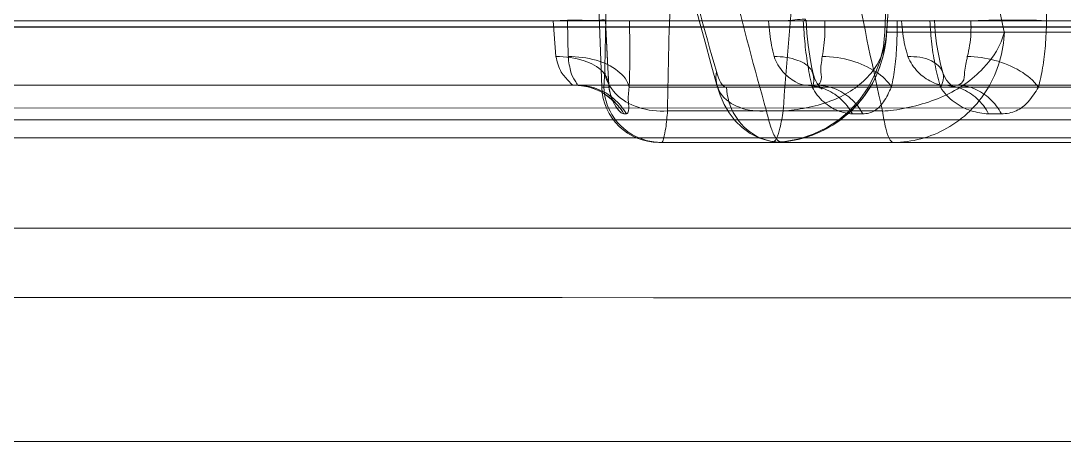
# Model space of a CAD drawing. Header units: millimetres. Extents: x 6110 to 6704, y -2661 to -1821.
# Drawn here: x 6488.899 to 6490.266, y -2148.433 to -2147.881 of the extents above; entities that cross this region are included whole.
import ezdxf

# ---------------------------------------------------------------- set-up
doc = ezdxf.new("R2010")
doc.units = ezdxf.units.MM
doc.header["$LTSCALE"] = 0.1
doc.layers.get('0').update_dxf_attribs({"lineweight": 15})

msp = doc.modelspace()

# ---------------------------------------------------------------- linework, layer by layer
for p, q in [((6490.0578, -2147.1349), (6490.0312, -2147.8953)), ((6490.243, -2147.8806), (6490.2372, -2147.528)), ((6489.6603, -2147.9677), (6489.645, -2147.53)), ((6471.7947, -2147.8806), (6493.7486, -2147.8806)), ((6472.0234, -2147.8807), (6492.4169, -2147.8806)), ((6489.6003, -2147.9275), (6489.5968, -2147.8806)), ((6489.6156, -2147.8806), (6489.6163, -2147.9275)), ((6489.6698, -2147.9677), (6489.6652, -2147.8805)), ((6518.5854, -2147.8886), (6471.5393, -2147.8886)), ((6474.0236, -2147.8887), (6510.2139, -2147.8887)), ((6490.0335, -2147.8953), (6490.6747, -2147.8952)), ((6490.425, -2147.8953), (6490.1878, -2147.8952)), ((6489.6632, -2147.9677), (6489.6644, -2147.9471)), ((6493.6696, -2147.965), (6471.7803, -2147.965)), ((6489.6603, -2147.9677), (6489.6698, -2147.9677)), ((6489.6962, -2147.9677), (6490.5521, -2147.9677)), ((6486.8587, -2147.9956), (6492.254, -2147.9938)), ((6489.6891, -2148.0025), (6489.6926, -2148.0025)), ((6489.7465, -2147.9988), (6490.0282, -2147.9988)), ((6490.0023, -2148.0025), (6489.9887, -2148.0025)), ((6490.1671, -2148.0025), (6490.1839, -2148.0025)), ((6494.9423, -2148.0104), (6485.0696, -2148.0104)), ((6486.7943, -2148.0105), (6494.9424, -2148.0106)), ((6495.0623, -2148.034), (6485.068, -2148.0341)), ((6485.0682, -2148.0341), (6495.0617, -2148.0341)), ((6493.5221, -2148.04), (6489.7352, -2148.04)), ((6505.0626, -2148.1525), (6485.0622, -2148.1525)), ((6489.2118, -2148.2436), (6486.2528, -2148.2435)), ((6489.5378, -2148.2436), (6489.2118, -2148.2436)), ((6489.5872, -2148.2436), (6489.5378, -2148.2436)), ((6489.6083, -2148.2436), (6489.5872, -2148.2436)), ((6489.7283, -2148.2437), (6489.6083, -2148.2436)), ((6489.8341, -2148.2437), (6489.7283, -2148.2437)), ((6490.4378, -2148.2437), (6489.8341, -2148.2437)), ((6495.0623, -2148.4331), (6486.4583, -2148.4317))]:
    msp.add_line(p, q)
for points in [[(6490.0333, -2147.9), (6490.0352, -2147.8731), (6490.0372, -2147.8462), (6490.0394, -2147.8192), (6490.0418, -2147.7922), (6490.0443, -2147.7652), (6490.047, -2147.7381)], [(6489.7661, -2147.7952), (6489.7733, -2147.8236), (6489.7805, -2147.8519), (6489.788, -2147.8802), (6489.7956, -2147.9084), (6489.8033, -2147.9367), (6489.8112, -2147.9649)], [(6489.6697, -2147.9646), (6489.6687, -2147.9498), (6489.6677, -2147.9337), (6489.6668, -2147.9166), (6489.6659, -2147.8987), (6489.6652, -2147.8803)], [(6489.9378, -2147.9519), (6489.9352, -2147.9403), (6489.9328, -2147.9271), (6489.9308, -2147.9124), (6489.9292, -2147.8966), (6489.9281, -2147.8799)], [(6490.1072, -2147.9482), (6490.1042, -2147.9372), (6490.1014, -2147.9245), (6490.0991, -2147.9106), (6490.0973, -2147.8956), (6490.0963, -2147.8798)], [(6490.0312, -2147.8952), (6490.0293, -2147.9144), (6490.025, -2147.9332), (6490.0183, -2147.9511), (6490.0094, -2147.9681), (6489.9984, -2147.9838), (6489.9855, -2147.998), (6489.9709, -2148.0104), (6489.9548, -2148.0208), (6489.9375, -2148.0291), (6489.9193, -2148.0352), (6489.9003, -2148.0388), (6489.8813, -2148.04)], [(6489.9274, -2147.965), (6489.9351, -2147.9656), (6489.9411, -2147.9668), (6489.9455, -2147.9683), (6489.9482, -2147.9695), (6489.9492, -2147.9701), (6489.9486, -2147.9696), (6489.9471, -2147.9682), (6489.9448, -2147.9657), (6489.9426, -2147.9628), (6489.9406, -2147.9594), (6489.9391, -2147.956), (6489.938, -2147.9524)], [(6490.108, -2147.965), (6490.1139, -2147.9654), (6490.1183, -2147.9663), (6490.1209, -2147.9671), (6490.1218, -2147.9675), (6490.121, -2147.967), (6490.1186, -2147.9652), (6490.1155, -2147.9621), (6490.1122, -2147.9582), (6490.1093, -2147.9536), (6490.1073, -2147.9486)], [(6489.6244, -2147.965), (6489.6339, -2147.9657), (6489.6425, -2147.9673), (6489.6504, -2147.9698), (6489.6576, -2147.973), (6489.6637, -2147.9765), (6489.6689, -2147.9802), (6489.6727, -2147.9835), (6489.6751, -2147.9859), (6489.6764, -2147.9874), (6489.6768, -2147.9879), (6489.6765, -2147.9875), (6489.6759, -2147.9865), (6489.675, -2147.9849), (6489.674, -2147.9827), (6489.673, -2147.9801), (6489.6719, -2147.977), (6489.671, -2147.9734), (6489.6702, -2147.9693), (6489.6697, -2147.9647)], [(6489.8112, -2147.9648), (6489.8156, -2147.9782), (6489.8209, -2147.9903), (6489.8272, -2148.0013), (6489.835, -2148.0115), (6489.8441, -2148.0206), (6489.8549, -2148.0284), (6489.867, -2148.0344), (6489.8808, -2148.0385), (6489.8962, -2148.04)]]:
    msp.add_lwpolyline(points)
for centre, radius, start, end in [((6494.8707, -2148.2148), 4.8477, 174.2365, 176.2201), ((6495.2178, -2146.7922), 5.1496, 190.4699, 192.3677), ((6494.3825, -2147.9977), 4.7184, 177.3527, 179.3848), ((6494.8393, -2146.5047), 5.2316, 194.1071, 196.0043), ((6498.1049, -2417.6984), 270.015, 91.929297, 92.233658), ((6494.5241, -2148.047), 4.7778, 177.4156, 179.4225), ((6494.9589, -2146.5587), 5.2828, 193.9429, 195.8201), ((6494.5679, -2148.3102), 4.6802, 174.1303, 176.1855), ((6494.9515, -2146.8829), 5.0482, 190.832, 192.7716), ((6489.8836, -2147.89), 0.15, 270, 356.326), ((6489.7352, -2147.965), 0.075, 182, 270), ((6489.8707, -2147.6728), 0.3272, 274.7817, 277.3476), ((6490.0202, -2147.794), 0.205, 272.2502, 276.2682)]:
    msp.add_arc(centre, radius, start, end)
for points, knots in [([(6489.6652, -2147.8805), (6489.6672, -2147.8787), (6489.6447, -2147.8811), (6489.6326, -2147.8787), (6489.6086, -2147.8802), (6489.5968, -2147.8806)], [0, 0, 0, 0, 0.119819, 0.482257, 1, 1, 1, 1]), ([(6489.6962, -2147.9677), (6489.6966, -2147.9587), (6489.6971, -2147.9399), (6489.6972, -2147.9108), (6489.6968, -2147.8908), (6489.6965, -2147.8806)], [0, 0, 0, 0, 0.310277, 0.64752, 1, 1, 1, 1]), ([(6489.9245, -2147.8806), (6489.9252, -2147.8805), (6489.9322, -2147.877), (6489.8964, -2147.8819), (6489.8892, -2147.8802), (6489.8788, -2147.8806)], [0, 0, 0, 0, 0.047111, 0.378439, 1, 1, 1, 1]), ([(6489.8788, -2147.8807), (6489.8792, -2147.8862), (6489.8802, -2147.897), (6489.8827, -2147.9126), (6489.8849, -2147.9227), (6489.8862, -2147.9275)], [0, 0, 0, 0, 0.349518, 0.686633, 1, 1, 1, 1]), ([(6489.9362, -2147.9677), (6489.934, -2147.9587), (6489.9302, -2147.94), (6489.9263, -2147.9109), (6489.9249, -2147.8908), (6489.9244, -2147.8806)], [0, 0, 0, 0, 0.313464, 0.650285, 1, 1, 1, 1]), ([(6489.9491, -2147.9275), (6489.9502, -2147.9227), (6489.9517, -2147.9126), (6489.9528, -2147.8969), (6489.9527, -2147.8861), (6489.9525, -2147.8806)], [0, 0, 0, 0, 0.313125, 0.648731, 1, 1, 1, 1]), ([(6490.0399, -2147.9677), (6490.0418, -2147.9588), (6490.0449, -2147.9403), (6490.0472, -2147.9111), (6490.0474, -2147.8909), (6490.0472, -2147.8806)], [0, 0, 0, 0, 0.308791, 0.644272, 1, 1, 1, 1]), ([(6490.0615, -2147.9275), (6490.06, -2147.9227), (6490.0573, -2147.9127), (6490.0545, -2147.897), (6490.0534, -2147.8861), (6490.053, -2147.8806)], [0, 0, 0, 0, 0.315866, 0.651518, 1, 1, 1, 1]), ([(6490.0903, -2147.8806), (6490.0908, -2147.8908), (6490.0924, -2147.911), (6490.097, -2147.9401), (6490.1016, -2147.9588), (6490.1043, -2147.9677)], [0, 0, 0, 0, 0.347977, 0.684569, 1, 1, 1, 1]), ([(6490.144, -2147.8806), (6490.1442, -2147.8861), (6490.1442, -2147.8969), (6490.1427, -2147.9126), (6490.1406, -2147.9227), (6490.1393, -2147.9275)], [0, 0, 0, 0, 0.349699, 0.685939, 1, 1, 1, 1]), ([(6490.243, -2147.8806), (6490.2344, -2147.8799), (6490.2138, -2147.8795), (6490.1808, -2147.8795), (6490.1564, -2147.8801), (6490.144, -2147.8806)], [0, 0, 0, 0, 0.260268, 0.622761, 1, 1, 1, 1]), ([(6490.2324, -2147.9677), (6490.2347, -2147.9593), (6490.2386, -2147.9412), (6490.242, -2147.9121), (6490.2429, -2147.8915), (6490.243, -2147.8806)], [0, 0, 0, 0, 0.294789, 0.630416, 1, 1, 1, 1]), ([(6490.0335, -2147.8952), (6490.0326, -2147.92), (6490.0179, -2147.9704), (6489.9617, -2148.0261), (6489.9096, -2148.04), (6489.8836, -2148.04)], [0, 0, 0, 0, 0.326551, 0.657988, 1, 1, 1, 1]), ([(6489.9126, -2147.9973), (6489.9336, -2147.9943), (6489.9735, -2147.9849), (6490.0204, -2147.9483), (6490.0333, -2147.9121), (6490.0335, -2147.8952)], [0, 0, 0, 0, 0.372099, 0.704342, 1, 1, 1, 1]), ([(6490.0426, -2148.04), (6490.0667, -2148.04), (6490.1164, -2148.0268), (6490.172, -2147.9723), (6490.187, -2147.921), (6490.1879, -2147.8951)], [0, 0, 0, 0, 0.321988, 0.653052, 1, 1, 1, 1]), ([(6490.1879, -2147.8951), (6490.1837, -2147.9129), (6490.1608, -2147.9478), (6490.1085, -2147.9837), (6490.065, -2147.9942), (6490.0426, -2147.9978)], [0, 0, 0, 0, 0.294103, 0.634805, 1, 1, 1, 1]), ([(6489.6698, -2147.9677), (6489.6701, -2147.9604), (6489.6619, -2147.9435), (6489.6348, -2147.9303), (6489.6128, -2147.9273), (6489.6003, -2147.9275)], [0, 0, 0, 0, 0.248621, 0.571588, 1, 1, 1, 1]), ([(6489.6244, -2147.965), (6489.6217, -2147.965), (6489.6158, -2147.9578), (6489.6051, -2147.9477), (6489.6018, -2147.9345), (6489.6003, -2147.9275)], [0, 0, 0, 0, 0.170741, 0.529954, 1, 1, 1, 1]), ([(6489.6163, -2147.9275), (6489.6286, -2147.9273), (6489.6518, -2147.9304), (6489.681, -2147.943), (6489.6945, -2147.9592), (6489.6962, -2147.9677)], [0, 0, 0, 0, 0.389885, 0.727561, 1, 1, 1, 1]), ([(6489.6163, -2147.9275), (6489.617, -2147.9344), (6489.6194, -2147.9477), (6489.6224, -2147.9555), (6489.6295, -2147.965), (6489.6279, -2147.965)], [0, 0, 0, 0, 0.523818, 0.881075, 1, 1, 1, 1]), ([(6489.8862, -2147.9275), (6489.8967, -2147.9274), (6489.9148, -2147.9293), (6489.9387, -2147.9436), (6489.939, -2147.9611), (6489.9362, -2147.9677)], [0, 0, 0, 0, 0.416097, 0.719775, 1, 1, 1, 1]), ([(6489.8862, -2147.9275), (6489.889, -2147.9348), (6489.8961, -2147.9484), (6489.9119, -2147.9598), (6489.9228, -2147.965), (6489.9275, -2147.965)], [0, 0, 0, 0, 0.405301, 0.759631, 1, 1, 1, 1]), ([(6489.9414, -2147.965), (6489.9438, -2147.965), (6489.9497, -2147.959), (6489.9457, -2147.9451), (6489.9485, -2147.9343), (6489.9491, -2147.9275)], [0, 0, 0, 0, 0.1778, 0.491583, 1, 1, 1, 1]), ([(6490.0399, -2147.9677), (6490.0352, -2147.9594), (6490.0187, -2147.9447), (6489.987, -2147.9311), (6489.9622, -2147.9273), (6489.9491, -2147.9275)], [0, 0, 0, 0, 0.27757, 0.619477, 1, 1, 1, 1]), ([(6490.1043, -2147.9677), (6490.1076, -2147.9617), (6490.1107, -2147.9459), (6490.0895, -2147.9288), (6490.0719, -2147.9274), (6490.0615, -2147.9275)], [0, 0, 0, 0, 0.28164, 0.567652, 1, 1, 1, 1]), ([(6490.108, -2147.965), (6490.1027, -2147.965), (6490.0905, -2147.9602), (6490.073, -2147.9486), (6490.0648, -2147.9349), (6490.0615, -2147.9275)], [0, 0, 0, 0, 0.255746, 0.609321, 1, 1, 1, 1]), ([(6490.1393, -2147.9275), (6490.1383, -2147.9343), (6490.1351, -2147.9449), (6490.1359, -2147.9604), (6490.1282, -2147.965), (6490.1252, -2147.965)], [0, 0, 0, 0, 0.484989, 0.787069, 1, 1, 1, 1]), ([(6490.1393, -2147.9275), (6490.1514, -2147.9273), (6490.1757, -2147.931), (6490.208, -2147.9442), (6490.2264, -2147.9588), (6490.2324, -2147.9677)], [0, 0, 0, 0, 0.347685, 0.693553, 1, 1, 1, 1]), ([(6489.7465, -2147.9988), (6489.7336, -2147.9997), (6489.7086, -2147.9966), (6489.6768, -2147.9792), (6489.6652, -2147.9577), (6489.6644, -2147.9471)], [0, 0, 0, 0, 0.366959, 0.697985, 1, 1, 1, 1]), ([(6489.8762, -2147.9988), (6489.8643, -2147.9996), (6489.8415, -2147.9973), (6489.813, -2147.9785), (6489.8088, -2147.9565), (6489.8105, -2147.9471)], [0, 0, 0, 0, 0.376093, 0.698147, 1, 1, 1, 1]), ([(6489.8105, -2147.9471), (6489.8116, -2147.9509), (6489.8139, -2147.9573), (6489.8178, -2147.9648), (6489.8221, -2147.9677), (6489.8238, -2147.9677)], [0, 0, 0, 0, 0.46411, 0.79205, 1, 1, 1, 1]), ([(6489.6244, -2147.965), (6489.633, -2147.965), (6489.6503, -2147.9681), (6489.6733, -2147.9813), (6489.6847, -2147.9949), (6489.6891, -2148.0025)], [0, 0, 0, 0, 0.330277, 0.662498, 1, 1, 1, 1]), ([(6489.6926, -2148.0025), (6489.6883, -2147.9951), (6489.677, -2147.9815), (6489.6542, -2147.9682), (6489.6367, -2147.965), (6489.6279, -2147.965)], [0, 0, 0, 0, 0.331018, 0.663269, 1, 1, 1, 1]), ([(6489.9887, -2148.0025), (6489.9847, -2147.9952), (6489.9742, -2147.9817), (6489.9526, -2147.9682), (6489.9358, -2147.965), (6489.9276, -2147.965)], [0, 0, 0, 0, 0.336728, 0.668287, 1, 1, 1, 1]), ([(6489.9414, -2147.965), (6489.9495, -2147.965), (6489.966, -2147.9681), (6489.9876, -2147.9815), (6489.9983, -2147.995), (6490.0023, -2148.0025)], [0, 0, 0, 0, 0.324973, 0.656367, 1, 1, 1, 1]), ([(6490.1081, -2147.965), (6490.116, -2147.965), (6490.132, -2147.9682), (6490.153, -2147.9816), (6490.1632, -2147.995), (6490.1671, -2148.0025)], [0, 0, 0, 0, 0.321934, 0.652884, 1, 1, 1, 1]), ([(6490.1839, -2148.0025), (6490.1801, -2147.9952), (6490.1701, -2147.9818), (6490.1493, -2147.9683), (6490.1332, -2147.965), (6490.1252, -2147.965)], [0, 0, 0, 0, 0.340825, 0.671943, 1, 1, 1, 1]), ([(6489.6632, -2147.9677), (6489.6636, -2147.98), (6489.6709, -2148.0052), (6489.699, -2148.033), (6489.7251, -2148.04), (6489.7381, -2148.04)], [0, 0, 0, 0, 0.325841, 0.657644, 1, 1, 1, 1]), ([(6489.6698, -2147.9677), (6489.6706, -2147.9743), (6489.6737, -2147.9855), (6489.681, -2147.9969), (6489.6867, -2148.0022), (6489.6891, -2148.0025)], [0, 0, 0, 0, 0.484896, 0.821698, 1, 1, 1, 1]), ([(6489.6926, -2148.0025), (6489.6942, -2148.0023), (6489.6963, -2147.9955), (6489.6945, -2147.9848), (6489.6953, -2147.974), (6489.6962, -2147.9677)], [0, 0, 0, 0, 0.135293, 0.459327, 1, 1, 1, 1]), ([(6489.8965, -2148.04), (6489.8845, -2148.04), (6489.8597, -2148.0335), (6489.8318, -2148.0062), (6489.8243, -2147.9806), (6489.8238, -2147.9677)], [0, 0, 0, 0, 0.321474, 0.653099, 1, 1, 1, 1]), ([(6489.9887, -2148.0025), (6489.9823, -2148.0023), (6489.9686, -2147.9992), (6489.9497, -2147.9875), (6489.9398, -2147.9749), (6489.9362, -2147.9677)], [0, 0, 0, 0, 0.292852, 0.629273, 1, 1, 1, 1]), ([(6490.0399, -2147.9677), (6490.0366, -2147.9742), (6490.0313, -2147.9857), (6490.0189, -2147.9999), (6490.0077, -2148.0024), (6490.0023, -2148.0025)], [0, 0, 0, 0, 0.403699, 0.705144, 1, 1, 1, 1]), ([(6490.1043, -2147.9677), (6490.1088, -2147.9751), (6490.1209, -2147.9879), (6490.1433, -2147.9994), (6490.1594, -2148.0023), (6490.1671, -2148.0025)], [0, 0, 0, 0, 0.351675, 0.688857, 1, 1, 1, 1]), ([(6490.1839, -2148.0025), (6490.1906, -2148.0024), (6490.204, -2148.0002), (6490.2208, -2147.9865), (6490.2283, -2147.9743), (6490.2324, -2147.9677)], [0, 0, 0, 0, 0.31854, 0.62411, 1, 1, 1, 1]), ([(6489.7465, -2147.9988), (6489.7459, -2148.0063), (6489.7447, -2148.0194), (6489.7424, -2148.0312), (6489.74, -2148.04), (6489.7381, -2148.04)], [0, 0, 0, 0, 0.52901, 0.864597, 1, 1, 1, 1]), ([(6489.8965, -2148.04), (6489.8936, -2148.04), (6489.8868, -2148.0335), (6489.8813, -2148.0191), (6489.8778, -2148.0064), (6489.8762, -2147.9988)], [0, 0, 0, 0, 0.183148, 0.511065, 1, 1, 1, 1]), ([(6489.898, -2147.9988), (6489.8969, -2148.0064), (6489.8944, -2148.0191), (6489.891, -2148.0325), (6489.886, -2148.04), (6489.8836, -2148.04)], [0, 0, 0, 0, 0.509328, 0.841507, 1, 1, 1, 1]), ([(6490.0426, -2148.04), (6490.0402, -2148.04), (6490.0353, -2148.0325), (6490.0318, -2148.0191), (6490.0293, -2148.0064), (6490.0282, -2147.9988)], [0, 0, 0, 0, 0.158171, 0.490401, 1, 1, 1, 1])]:
    msp.add_open_spline(points, degree=3, knots=knots)

doc.saveas('drawing.dxf')
